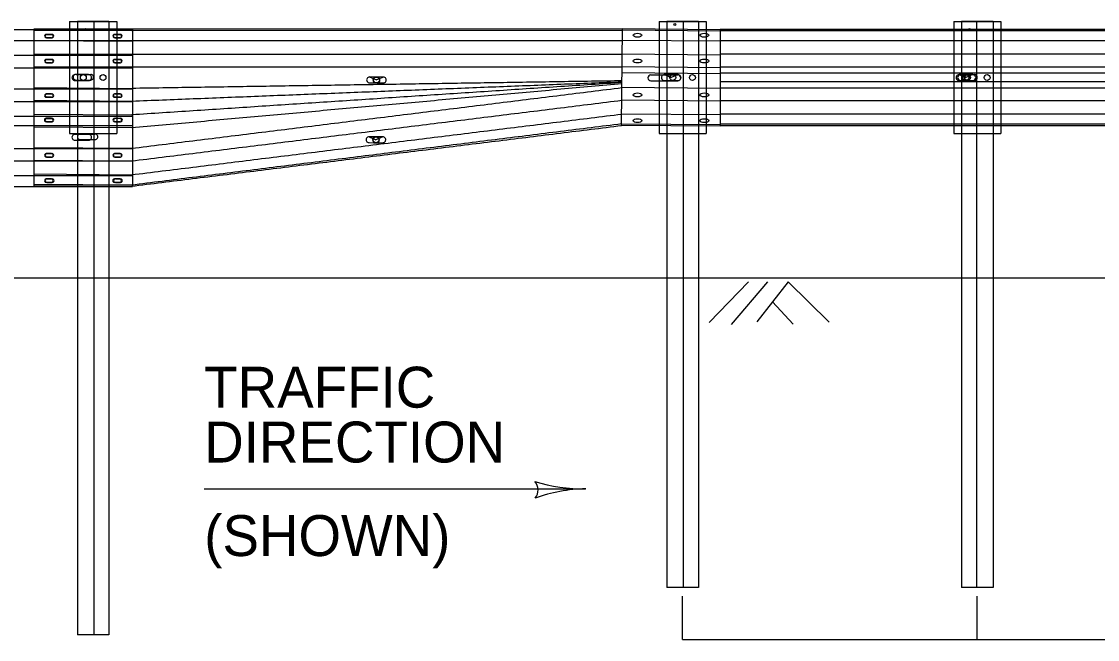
# Model space of a CAD drawing. Extents: x 503 to 668, y 143 to 243.
# Drawn here: x 599.12 to 617.53, y 204.02 to 214.59 of the extents above; entities that cross this region are included whole.
import ezdxf

# ---------------------------------------------------------------- set-up
doc = ezdxf.new("R2010")
doc.units = 0
for name, color, linetype in [('BR 2020 Reprint', 7, 'Continuous'), ('Level 2', 7, 'Continuous'), ('SB_STD_SEPIA', 7, 'Continuous')]:
    doc.layers.add(name, color=color, linetype=linetype)

msp = doc.modelspace()

# ---------------------------------------------------------------- linework, layer by layer
at = {"layer": 'BR 2020 Reprint'}
for centre, radius, start, end in [((607.738, 206.574), 0.217, 319.8719, 41.9885), ((608.717, 209.305), 2.712, 252.4444, 271.0911), ((608.821, 203.881), 2.712, 91.0973, 109.766), ((608.821, 203.881), 2.712, 91.085, 91.0973)]:
    msp.add_arc(centre, radius, start, end, dxfattribs=at)
at = {"layer": 'Level 2'}
for p, q in [((602.244, 206.593), (608.769, 206.593)), ((610.428, 204.016), (610.428, 204.754)), ((615.47, 204.016), (615.47, 204.754)), ((610.428, 204.016), (635.637, 204.016))]:
    msp.add_line(p, q, dxfattribs=at)
at = {"layer": 'SB_STD_SEPIA'}
for p, q in [((588.559, 214.451), (601.016, 214.451)), ((599.336, 211.776), (599.336, 214.458)), ((599.336, 214.458), (609.399, 214.458)), ((599.336, 214.427), (599.336, 214.451)), ((599.941, 214.585), (599.941, 212.669)), ((599.941, 214.585), (600.747, 214.585)), ((600.613, 214.585), (600.075, 214.585)), ((600.075, 214.585), (600.075, 204.098)), ((600.356, 214.585), (600.356, 204.098)), ((600.613, 214.585), (600.613, 204.098)), ((600.747, 214.585), (600.747, 212.669)), ((601.016, 214.451), (601.016, 211.762)), ((609.385, 212.811), (609.399, 214.458)), ((611.068, 214.444), (609.399, 214.458)), ((610.025, 214.585), (610.025, 212.669)), ((610.025, 214.585), (610.831, 214.585)), ((610.697, 214.585), (610.159, 214.585)), ((610.159, 214.585), (610.159, 204.905)), ((610.439, 214.585), (610.439, 204.905)), ((610.697, 214.585), (610.697, 204.905)), ((610.831, 214.585), (610.831, 212.669)), ((636.706, 214.451), (611.068, 214.451)), ((615.066, 214.585), (615.066, 212.669)), ((615.066, 214.585), (615.873, 214.585)), ((615.739, 214.585), (615.201, 214.585)), ((615.201, 214.585), (615.201, 204.905)), ((615.458, 214.585), (615.458, 204.905)), ((615.739, 214.585), (615.739, 204.905)), ((615.873, 214.585), (615.873, 212.669)), ((599.342, 214.434), (609.398, 214.435)), ((599.632, 214.366), (599.541, 214.366)), ((599.632, 214.308), (599.541, 214.308)), ((599.551, 214.366), (599.642, 214.366)), ((599.551, 214.308), (599.642, 214.308)), ((600.801, 214.366), (600.711, 214.366)), ((600.801, 214.308), (600.711, 214.308)), ((600.721, 214.366), (600.811, 214.366)), ((600.721, 214.308), (600.811, 214.308)), ((601.018, 214.42), (601.019, 214.444)), ((611.068, 214.421), (609.398, 214.435)), ((611.068, 214.444), (611.068, 212.793)), ((636.704, 214.427), (611.068, 214.427)), ((588.541, 214.261), (601.016, 214.261)), ((599.341, 214.263), (609.397, 214.263)), ((599.341, 214.263), (601.017, 214.249)), ((611.068, 214.249), (609.397, 214.263)), ((636.687, 214.254), (611.068, 214.254)), ((588.516, 214.009), (601.016, 214.009)), ((599.339, 214.026), (609.395, 214.026)), ((599.632, 213.937), (599.541, 213.937)), ((599.551, 213.937), (599.642, 213.937)), ((600.801, 213.937), (600.711, 213.937)), ((600.721, 213.937), (600.811, 213.937)), ((611.068, 214.012), (609.395, 214.026)), ((636.665, 214.026), (611.068, 214.026)), ((588.495, 213.792), (601.016, 213.792)), ((599.337, 213.81), (609.391, 213.811)), ((599.632, 213.879), (599.541, 213.879)), ((599.551, 213.879), (599.642, 213.879)), ((600.801, 213.879), (600.711, 213.879)), ((600.721, 213.879), (600.811, 213.879)), ((611.068, 213.796), (609.393, 213.81)), ((636.644, 213.806), (611.068, 213.806)), ((600.051, 213.679), (600.301, 213.679)), ((600.051, 213.585), (600.301, 213.585)), ((605.073, 213.637), (605.19, 213.586)), ((605.308, 213.635), (605.19, 213.586)), ((611.068, 213.693), (609.392, 213.707)), ((609.885, 213.672), (610.12, 213.672)), ((609.885, 213.571), (610.12, 213.571)), ((610.11, 213.672), (610.345, 213.672)), ((610.11, 213.571), (610.345, 213.571)), ((610.115, 213.678), (610.232, 213.627)), ((610.228, 213.57), (610.228, 213.57)), ((610.35, 213.678), (610.232, 213.627)), ((636.633, 213.703), (611.068, 213.703)), ((636.619, 213.552), (611.068, 213.552)), ((615.157, 213.678), (615.274, 213.627)), ((615.184, 213.678), (615.419, 213.678)), ((615.184, 213.578), (615.419, 213.578)), ((615.392, 213.678), (615.274, 213.627)), ((588.461, 213.436), (601.016, 213.436)), ((599.336, 213.455), (601.01, 213.441)), ((599.632, 213.348), (599.541, 213.348)), ((599.551, 213.348), (599.642, 213.348)), ((600.801, 213.348), (600.711, 213.348)), ((600.721, 213.348), (600.811, 213.348)), ((611.068, 213.441), (609.39, 213.455)), ((636.609, 213.448), (611.068, 213.448)), ((588.439, 213.22), (601.016, 213.22)), ((599.336, 213.239), (601.008, 213.225)), ((599.632, 213.29), (599.541, 213.29)), ((599.551, 213.29), (599.642, 213.29)), ((600.801, 213.29), (600.711, 213.29)), ((600.721, 213.29), (600.811, 213.29)), ((611.068, 213.225), (609.388, 213.239)), ((636.587, 213.229), (611.068, 213.229)), ((599.336, 213.002), (601.007, 212.988)), ((611.068, 212.988), (609.386, 213.002)), ((609.387, 213.006), (609.386, 213.003)), ((636.565, 213.001), (611.068, 213.001)), ((588.399, 212.805), (601.016, 212.805)), ((588.415, 212.969), (601.016, 212.969)), ((599.628, 212.93), (599.538, 212.93)), ((599.628, 212.871), (599.538, 212.871)), ((599.551, 212.929), (599.642, 212.929)), ((599.551, 212.871), (599.642, 212.871)), ((600.801, 212.929), (600.711, 212.929)), ((600.801, 212.871), (600.711, 212.871)), ((600.724, 212.93), (600.814, 212.93)), ((600.724, 212.871), (600.814, 212.871)), ((611.068, 212.817), (609.385, 212.831)), ((611.068, 212.793), (609.385, 212.807)), ((636.548, 212.827), (611.068, 212.827)), ((636.546, 212.804), (611.068, 212.804)), ((599.336, 212.785), (601.005, 212.772)), ((599.941, 212.669), (600.747, 212.669)), ((600.125, 212.659), (600.373, 212.659)), ((605.065, 212.614), (605.182, 212.563)), ((605.3, 212.612), (605.182, 212.563)), ((610.025, 212.669), (610.831, 212.669)), ((615.066, 212.669), (615.873, 212.669)), ((599.336, 212.431), (601.002, 212.417)), ((600.111, 212.555), (600.209, 212.555)), ((600.125, 212.566), (600.373, 212.566)), ((605.144, 212.513), (605.241, 212.512)), ((588.361, 212.411), (601.016, 212.411)), ((599.632, 212.326), (599.541, 212.326)), ((599.632, 212.268), (599.541, 212.268)), ((599.551, 212.326), (599.642, 212.326)), ((599.551, 212.268), (599.642, 212.268)), ((600.801, 212.326), (600.711, 212.326)), ((600.801, 212.268), (600.711, 212.268)), ((600.721, 212.326), (600.811, 212.326)), ((600.721, 212.268), (600.811, 212.268)), ((588.341, 212.204), (601.016, 212.204)), ((599.324, 212.215), (601, 212.201)), ((588.316, 211.95), (601.016, 211.95)), ((599.336, 211.978), (600.998, 211.964)), ((599.629, 211.892), (599.54, 211.892)), ((599.554, 211.892), (599.643, 211.892)), ((600.798, 211.892), (600.709, 211.892)), ((600.723, 211.892), (600.812, 211.892)), ((588.298, 211.762), (601.016, 211.762)), ((599.336, 211.806), (600.997, 211.792)), ((599.336, 211.783), (600.996, 211.769)), ((599.629, 211.833), (599.54, 211.833)), ((599.554, 211.833), (599.643, 211.833)), ((600.798, 211.833), (600.709, 211.833)), ((600.723, 211.833), (600.812, 211.833)), ((585.222, 210.199), (637.924, 210.199)), ((585.222, 210.199), (638.342, 210.199)), ((611.557, 210.131), (610.88, 209.437)), ((611.878, 210.131), (611.256, 209.402)), ((612.235, 210.131), (611.696, 209.449)), ((612.235, 210.131), (612.938, 209.444)), ((612.319, 209.407), (611.965, 209.79)), ((610.697, 204.905), (610.159, 204.905)), ((615.739, 204.905), (615.201, 204.905)), ((600.613, 204.098), (600.075, 204.098))]:
    msp.add_line(p, q, dxfattribs=at)
for points in [[(600.266, 213.678), (600.031, 213.678)], [(600.031, 213.577), (600.266, 213.577)], [(605.072, 213.536), (605.308, 213.534)], [(605.308, 213.635), (605.073, 213.637)], [(610.35, 213.678), (610.115, 213.678)], [(610.115, 213.577), (610.35, 213.577)], [(615.392, 213.678), (615.157, 213.678)], [(615.157, 213.577), (615.392, 213.577)], [(600.266, 212.655), (600.031, 212.655)], [(605.3, 212.612), (605.065, 212.614)], [(600.031, 212.555), (600.266, 212.555)], [(605.064, 212.514), (605.299, 212.512)]]:
    msp.add_lwpolyline(points, dxfattribs=at)
for centre, radius in [((600.21, 214.451), 0.0168), ((610.293, 214.535), 0.0168), ((615.335, 214.451), 0.0168), ((600.176, 213.627), 0.0504), ((600.512, 213.627), 0.0504), ((605.19, 213.586), 0.0504), ((610.26, 213.627), 0.0504), ((610.596, 213.627), 0.0504), ((615.274, 213.627), 0.0504), ((615.302, 213.627), 0.0504), ((615.638, 213.627), 0.0504), ((605.182, 212.563), 0.0504)]:
    msp.add_circle(centre, radius, dxfattribs=at)
for centre, start, end in [((609.885, 213.621), 90, 180), ((609.885, 213.621), 180, 270), ((610.345, 213.621), 0, 90), ((610.345, 213.621), 270, 360), ((615.184, 213.628), 90, 180), ((615.184, 213.628), 180, 270), ((615.419, 213.628), 0, 90), ((615.419, 213.628), 270, 360)]:
    msp.add_arc(centre, 0.0504, start, end, dxfattribs=at)
for centre, major_axis, ratio, start_param, end_param in [((599.542, 214.337), (-0.0301, 0), 0.968294, 4.712389, 7.853982), ((599.552, 214.337), (0.0301, 0), 0.968294, 1.570796, 4.712389), ((599.632, 214.337), (-0.0301, 0), 0.968294, 1.570796, 4.712389), ((599.641, 214.337), (0.0301, 0), 0.968294, 4.712389, 7.853982), ((600.711, 214.337), (-0.0301, 0), 0.968294, 4.712389, 7.853982), ((600.72, 214.337), (0.0301, 0), 0.968294, 1.570796, 4.712389), ((600.801, 214.337), (-0.0301, 0), 0.968294, 1.570796, 4.712389), ((600.81, 214.337), (0.0301, 0), 0.968294, 4.712389, 7.853982), ((599.542, 213.908), (-0.0301, 0), 0.968294, 4.712389, 7.853982), ((599.552, 213.908), (0.0301, 0), 0.968294, 1.570796, 4.712389), ((599.632, 213.908), (-0.0301, 0), 0.968294, 1.570796, 4.712389), ((599.641, 213.908), (0.0301, 0), 0.968294, 4.712389, 7.853982), ((600.711, 213.908), (-0.0301, 0), 0.968294, 4.712389, 7.853982), ((600.72, 213.908), (0.0301, 0), 0.968294, 1.570796, 4.712389), ((600.801, 213.908), (-0.0301, 0), 0.968294, 1.570796, 4.712389), ((600.81, 213.908), (0.0301, 0), 0.968294, 4.712389, 7.853982), ((600.031, 213.627), (0.0504, 0), 0.994924, 1.570796, 4.712389), ((600.05, 213.632), (0.0488, 0), 0.968294, 1.570796, 4.712389), ((600.266, 213.627), (0.0504, 0), 0.994924, 4.712389, 7.853982), ((600.302, 213.632), (-0.0488, 0), 0.968294, 1.570796, 4.712389), ((605.073, 213.587), (0.0504, -0.0004), 0.994924, 1.570796, 4.712389), ((605.308, 213.585), (0.0504, -0.0004), 0.994924, 4.712389, 7.853982), ((610.115, 213.627), (0.0504, 0), 0.994924, 1.570796, 4.712389), ((610.35, 213.627), (0.0504, 0), 0.994924, 4.712389, 7.853982), ((615.157, 213.627), (0.0504, 0), 0.994924, 1.570796, 4.712389), ((615.392, 213.627), (0.0504, 0), 0.994924, 4.712389, 7.853982), ((599.542, 213.318), (-0.0301, 0), 0.968294, 4.712389, 7.853982), ((599.552, 213.318), (0.0301, 0), 0.968294, 1.570796, 4.712389), ((599.632, 213.318), (-0.0301, 0), 0.968294, 1.570796, 4.712389), ((599.641, 213.318), (0.0301, 0), 0.968294, 4.712389, 7.853982), ((600.711, 213.318), (-0.0301, 0), 0.968294, 4.712389, 7.853982), ((600.72, 213.318), (0.0301, 0), 0.968294, 1.570796, 4.712389), ((600.801, 213.318), (-0.0301, 0), 0.968294, 1.570796, 4.712389), ((600.81, 213.318), (0.0301, 0), 0.968294, 4.712389, 7.853982), ((599.539, 212.901), (-0.0301, 0), 0.968294, 4.712389, 7.853982), ((599.552, 212.9), (0.0301, 0), 0.968294, 1.570796, 4.712389), ((599.628, 212.901), (-0.0301, 0), 0.968294, 1.570796, 4.712389), ((599.641, 212.9), (0.0301, 0), 0.968294, 4.712389, 7.853982), ((600.711, 212.9), (-0.0301, 0), 0.968294, 4.712389, 7.853982), ((600.724, 212.901), (0.0301, 0), 0.968294, 1.570796, 4.712389), ((600.801, 212.9), (-0.0301, 0), 0.968294, 1.570796, 4.712389), ((600.813, 212.901), (0.0301, 0), 0.968294, 4.712389, 7.853982), ((600.031, 212.605), (0.0504, 0), 0.994924, 1.570796, 4.712389), ((600.124, 212.613), (0.0485, 0), 0.97, 1.570796, 4.712389), ((600.266, 212.605), (0.0504, 0), 0.994924, 4.712389, 7.853982), ((600.374, 212.613), (-0.0485, 0), 0.97, 1.570796, 4.712389), ((605.064, 212.564), (0.0504, -0.0004), 0.994924, 1.570796, 4.712389), ((605.299, 212.562), (0.0504, -0.0004), 0.994924, 4.712389, 7.853982), ((599.542, 212.297), (-0.0301, 0), 0.968294, 4.712389, 7.853982), ((599.552, 212.297), (0.0301, 0), 0.968294, 1.570796, 4.712389), ((599.632, 212.297), (-0.0301, 0), 0.968294, 1.570796, 4.712389), ((599.641, 212.297), (0.0301, 0), 0.968294, 4.712389, 7.853982), ((600.711, 212.297), (-0.0301, 0), 0.968294, 4.712389, 7.853982), ((600.72, 212.297), (0.0301, 0), 0.968294, 1.570796, 4.712389), ((600.801, 212.297), (-0.0301, 0), 0.968294, 1.570796, 4.712389), ((600.81, 212.297), (0.0301, 0), 0.968294, 4.712389, 7.853982), ((599.54, 211.863), (-0.0301, 0), 0.968294, 4.712389, 7.853982), ((599.554, 211.863), (0.0301, 0), 0.968294, 1.570796, 4.712389), ((599.629, 211.863), (-0.0301, 0), 0.968294, 1.570796, 4.712389), ((599.644, 211.863), (0.0301, 0), 0.968294, 4.712389, 7.853982), ((600.708, 211.863), (-0.0301, 0), 0.968294, 4.712389, 7.853982), ((600.723, 211.863), (0.0301, 0), 0.968294, 1.570796, 4.712389), ((600.798, 211.863), (-0.0301, 0), 0.968294, 1.570796, 4.712389), ((600.812, 211.863), (0.0301, 0), 0.968294, 4.712389, 7.853982)]:
    msp.add_ellipse(centre, major_axis=major_axis, ratio=ratio, start_param=start_param, end_param=end_param, dxfattribs=at)
for centre, major_axis, ratio in [((609.656, 214.351), (-0.0756, 0), 0.44), ((610.799, 214.351), (-0.0756, 0), 0.44), ((609.656, 213.91), (-0.0756, 0), 0.44), ((610.799, 213.91), (-0.0756, 0), 0.44), ((605.19, 213.586), (0.0005, 0.0546), 0.999956), ((615.274, 213.627), (0, 0.0546), 0.999956), ((609.656, 213.33), (-0.0756, 0), 0.44), ((610.799, 213.33), (-0.0756, 0), 0.44), ((609.656, 212.89), (-0.0756, 0), 0.44), ((610.799, 212.89), (-0.0756, 0), 0.44), ((605.182, 212.563), (0.0005, 0.0546), 0.999956)]:
    msp.add_ellipse(centre, major_axis=major_axis, ratio=ratio, dxfattribs=at)
for points in [[(609.392, 213.541), (601.007, 212.988)], [(601.008, 213.225), (609.392, 213.556)], [(609.392, 213.571), (601.01, 213.441)], [(601.002, 212.417), (609.39, 213.455)], [(601.005, 212.772), (609.392, 213.526)], [(601, 212.201), (609.388, 213.239)], [(600.998, 211.964), (609.386, 213.002)], [(600.996, 211.769), (609.385, 212.807)], [(600.997, 211.792), (609.385, 212.84)]]:
    msp.add_open_spline(points, degree=1, dxfattribs=at)

# ---------------------------------------------------------------- texts
at = {"layer": 'Level 2'}
for s, p in [('TRAFFIC', (602.244, 207.981)), ('DIRECTION', (602.244, 207.043)), ('(SHOWN)', (602.244, 205.443))]:
    msp.add_text(s, height=0.7, dxfattribs=at).set_placement(p)

doc.saveas('drawing.dxf')
